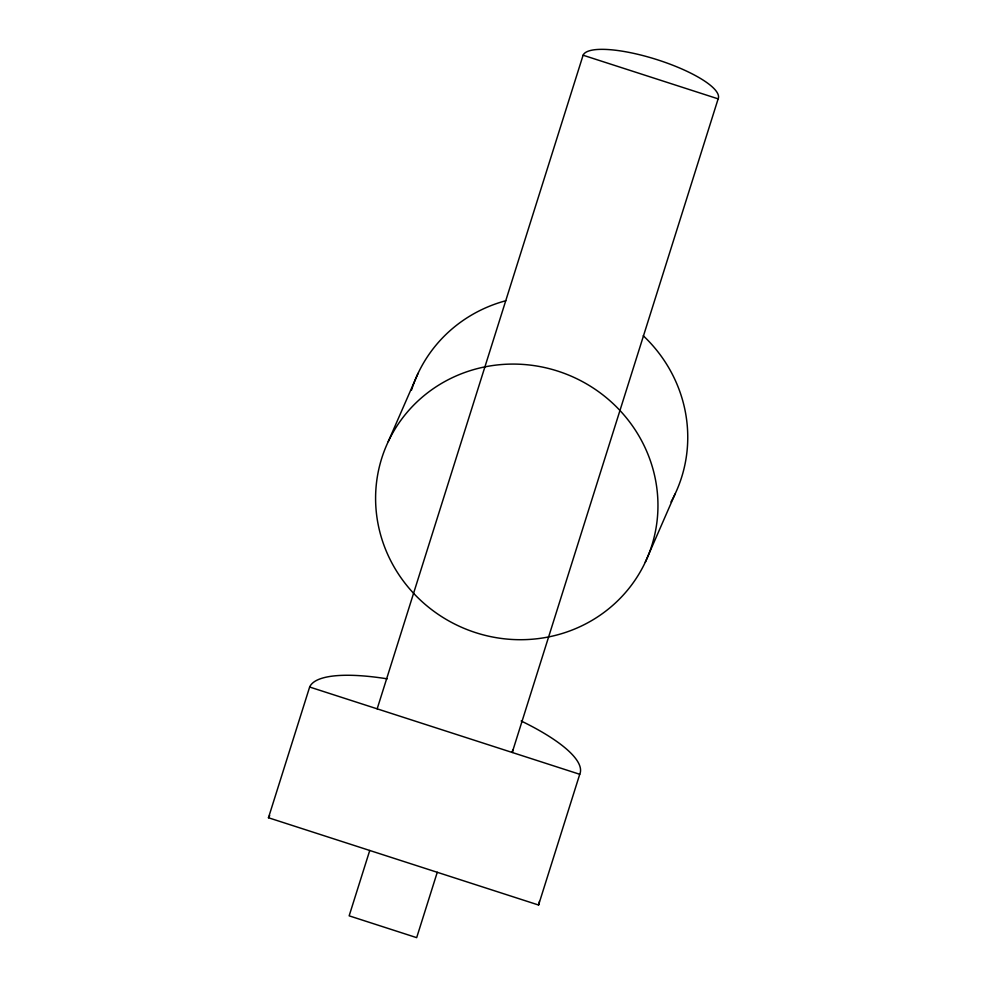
<?xml version="1.0" encoding="UTF-8"?>
<svg xmlns="http://www.w3.org/2000/svg" width="987" height="987" viewBox="0 0 987 987"><rect width="100%" height="100%" fill="white"/><g stroke="black" fill="none" stroke-linecap="round" stroke-linejoin="round"><path stroke-width="1.48" d="M521.161 720.979A141.968 37.025 17.5 0 1 579.739 774.289L538.557 905.017L268.464 817.754L309.647 687.026A141.968 37.025 17.5 0 1 387.138 678.822M377.17 708.839L583.095 55.223A70.99 18.519 17.5 0 1 658.07 59.985A70.99 18.519 17.5 0 1 718.141 98.86L512.216 752.476A70.99 18.519 17.5 0 0 512.611 750.058M369.743 850.473L349.151 915.837L416.674 937.65L437.266 872.286M388.249 441.571L418.056 373.345M645.288 562.208A141.968 137.008 23.6 0 0 503.136 364.425A141.968 137.008 23.6 0 0 401.882 579.036A141.968 137.008 23.6 0 0 645.288 562.208L675.083 493.993M583.095 55.223L718.141 98.86M309.647 687.026L579.739 774.289M268.464 817.754A141.968 37.025 17.5 0 1 269.722 815.607M539.358 901.452A141.968 37.025 17.5 0 1 538.557 905.017M643.24 335.728A141.968 137.008 23.6 0 1 670.987 501.964M411.53 390.038A141.968 137.008 23.6 0 1 505.788 300.739"/></g></svg>
